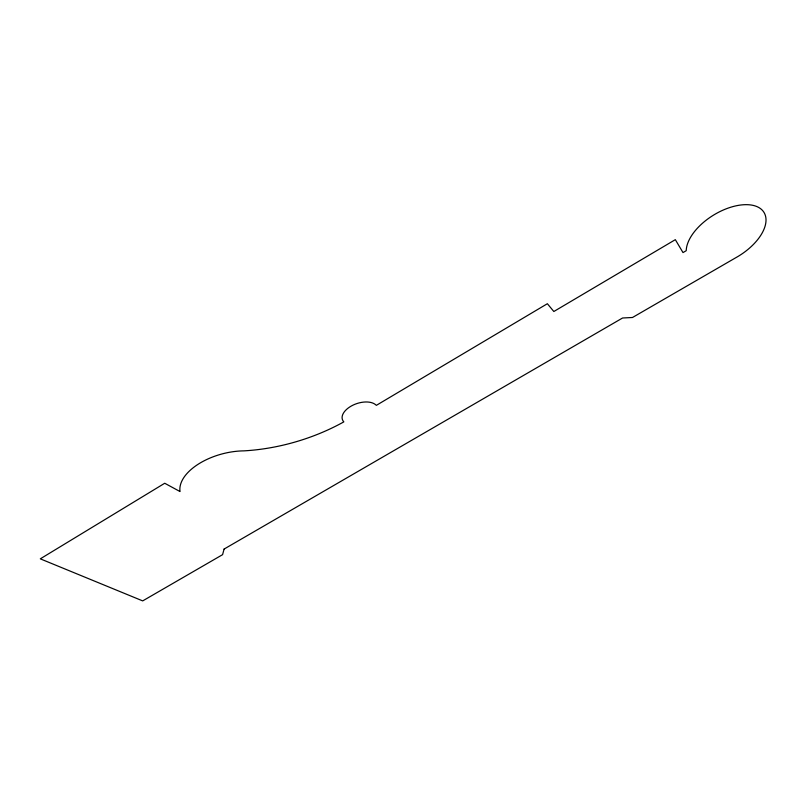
<?xml version="1.0" encoding="UTF-8"?>
<svg xmlns="http://www.w3.org/2000/svg" width="806" height="806" viewBox="0 0 806 806"><rect width="100%" height="100%" fill="white"/><g stroke="black" fill="none" stroke-linecap="round" stroke-linejoin="round"><path stroke-width="1.21" d="M224.088 549.067L222.587 554.659L142.692 600.893L40.3 558.84L164.726 483.257L180.03 491.549A50.788 27.354 -14.6 0 1 243.906 450.866A148.677 91.39 -16.2 0 0 343.83 421.87A18.588 10.458 -18.9 0 1 351.265 406.043A18.588 10.458 -18.9 0 1 375.042 404.269L376.382 405.337L547.365 303.721L553.833 311.509L675.327 239.664L683.004 252.58L686.228 250.696A44.39 24.009 -31.4 0 1 723.254 210.034A44.39 24.009 -31.4 0 1 765.509 215.988A44.39 24.009 -31.4 0 1 735.858 257.688L632.498 317.493L622.575 317.997L224.088 549.067"/></g></svg>
